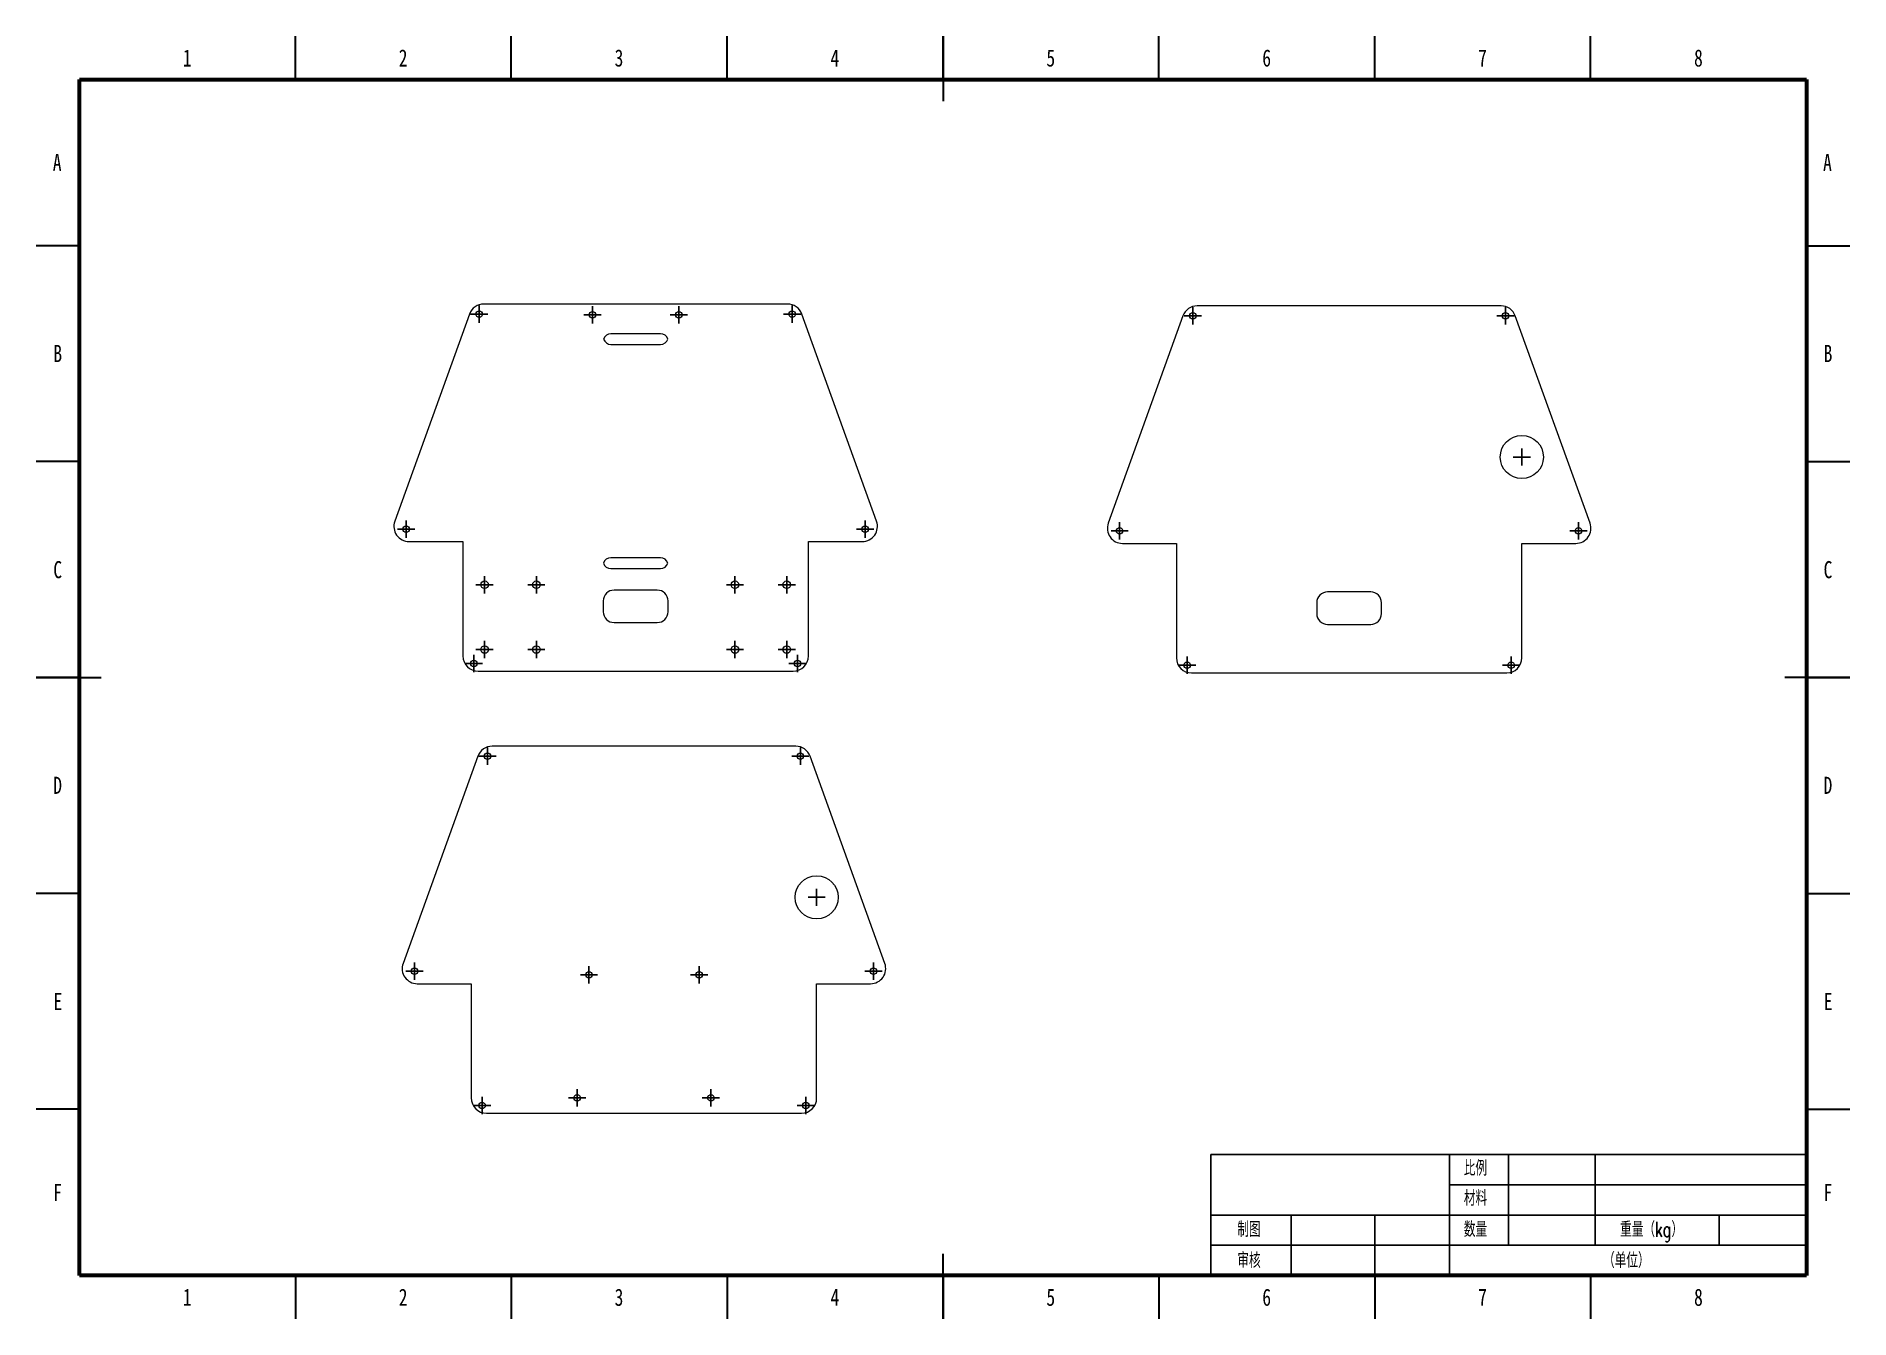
# Model space of a CAD drawing. Header units: millimetres. Extents: x 0 to 420, y 0 to 297.
import ezdxf

# ---------------------------------------------------------------- set-up
doc = ezdxf.new("R2010")
doc.units = ezdxf.units.MM
doc.layers.add('10', color=7, linetype='Continuous')
doc.styles.add('SLDTEXTSTYLE0', font='TXT', dxfattribs={"width": 0.75})
doc.styles.add('SLDTEXTSTYLE2', font='TXT', dxfattribs={"width": 0.7, "bigfont": 'bigfont'})

# ---------------------------------------------------------------- blocks, each defined once
blk = doc.blocks.new('SW_CENTERMARKSYMBOL_0')
at = {"layer": '10', "color": 0}
for p, q in [((-1.25, 0), (-2, 0)), ((0, 0), (-1.25, 0)), ((0, 1.25), (0, 2)), ((0, 0), (0, 1.25)), ((0, 0), (0, -1.25)), ((0, 0), (1.25, 0)), ((1.25, 0), (2, 0)), ((0, -1.25), (0, -2))]:
    blk.add_line(p, q, dxfattribs=at)
blk = doc.blocks.new('SW_CENTERMARKSYMBOL_1')
at = {"layer": '10', "color": 0}
for p, q in [((-1.25, 0), (-2, 0)), ((0, 0), (-1.25, 0)), ((0, 1.25), (0, 2)), ((0, 0), (0, 1.25)), ((0, 0), (0, -1.25)), ((0, 0), (1.25, 0)), ((1.25, 0), (2, 0)), ((0, -1.25), (0, -2))]:
    blk.add_line(p, q, dxfattribs=at)
blk = doc.blocks.new('SW_CENTERMARKSYMBOL_2')
at = {"layer": '10', "color": 0}
for p, q in [((-1.25, 0), (-2, 0)), ((0, 0), (-1.25, 0)), ((0, 1.25), (0, 2)), ((0, 0), (0, 1.25)), ((0, 0), (0, -1.25)), ((0, 0), (1.25, 0)), ((1.25, 0), (2, 0)), ((0, -1.25), (0, -2))]:
    blk.add_line(p, q, dxfattribs=at)
blk = doc.blocks.new('SW_CENTERMARKSYMBOL_3')
at = {"layer": '10', "color": 0}
for p, q in [((-1.25, 0), (-2, 0)), ((0, 0), (-1.25, 0)), ((0, 1.25), (0, 2)), ((0, 0), (0, 1.25)), ((0, 0), (0, -1.25)), ((0, 0), (1.25, 0)), ((1.25, 0), (2, 0)), ((0, -1.25), (0, -2))]:
    blk.add_line(p, q, dxfattribs=at)
blk = doc.blocks.new('SW_CENTERMARKSYMBOL_4')
at = {"layer": '10', "color": 0}
for p, q in [((-1.25, 0), (-2, 0)), ((0, 0), (-1.25, 0)), ((0, 1.25), (0, 2)), ((0, 0), (0, 1.25)), ((0, 0), (0, -1.25)), ((0, 0), (1.25, 0)), ((1.25, 0), (2, 0)), ((0, -1.25), (0, -2))]:
    blk.add_line(p, q, dxfattribs=at)
blk = doc.blocks.new('SW_CENTERMARKSYMBOL_5')
at = {"layer": '10', "color": 0}
for p, q in [((-1.25, 0), (-2, 0)), ((0, 0), (-1.25, 0)), ((0, 1.25), (0, 2)), ((0, 0), (0, 1.25)), ((0, 0), (0, -1.25)), ((0, 0), (1.25, 0)), ((1.25, 0), (2, 0)), ((0, -1.25), (0, -2))]:
    blk.add_line(p, q, dxfattribs=at)
blk = doc.blocks.new('SW_CENTERMARKSYMBOL_6')
at = {"layer": '10', "color": 0}
for p, q in [((-1.25, 0), (-2, 0)), ((0, 0), (-1.25, 0)), ((0, 1.25), (0, 2)), ((0, 0), (0, 1.25)), ((0, 0), (0, -1.25)), ((0, 0), (1.25, 0)), ((1.25, 0), (2, 0)), ((0, -1.25), (0, -2))]:
    blk.add_line(p, q, dxfattribs=at)
blk = doc.blocks.new('SW_CENTERMARKSYMBOL_7')
at = {"layer": '10', "color": 0}
for p, q in [((-1.25, 0), (-2, 0)), ((0, 0), (-1.25, 0)), ((0, 1.25), (0, 2)), ((0, 0), (0, 1.25)), ((0, 0), (0, -1.25)), ((0, 0), (1.25, 0)), ((1.25, 0), (2, 0)), ((0, -1.25), (0, -2))]:
    blk.add_line(p, q, dxfattribs=at)
blk = doc.blocks.new('SW_CENTERMARKSYMBOL_8')
at = {"layer": '10', "color": 0}
for p, q in [((-1.25, 0), (-2, 0)), ((0, 0), (-1.25, 0)), ((0, 1.25), (0, 2)), ((0, 0), (0, 1.25)), ((0, 0), (0, -1.25)), ((0, 0), (1.25, 0)), ((1.25, 0), (2, 0)), ((0, -1.25), (0, -2))]:
    blk.add_line(p, q, dxfattribs=at)
blk = doc.blocks.new('SW_CENTERMARKSYMBOL_9')
at = {"layer": '10', "color": 0}
for p, q in [((-1.25, 0), (-2, 0)), ((0, 0), (-1.25, 0)), ((0, 1.25), (0, 2)), ((0, 0), (0, 1.25)), ((0, 0), (0, -1.25)), ((0, 0), (1.25, 0)), ((1.25, 0), (2, 0)), ((0, -1.25), (0, -2))]:
    blk.add_line(p, q, dxfattribs=at)
blk = doc.blocks.new('SW_CENTERMARKSYMBOL_10')
at = {"layer": '10', "color": 0}
for p, q in [((-1.25, 0), (-2, 0)), ((0, 0), (-1.25, 0)), ((0, 1.25), (0, 2)), ((0, 0), (0, 1.25)), ((0, 0), (0, -1.25)), ((0, 0), (1.25, 0)), ((1.25, 0), (2, 0)), ((0, -1.25), (0, -2))]:
    blk.add_line(p, q, dxfattribs=at)
blk = doc.blocks.new('SW_CENTERMARKSYMBOL_11')
at = {"layer": '10', "color": 0}
for p, q in [((-1.25, 0), (-2, 0)), ((0, 0), (-1.25, 0)), ((0, 1.25), (0, 2)), ((0, 0), (0, 1.25)), ((0, 0), (0, -1.25)), ((0, 0), (1.25, 0)), ((1.25, 0), (2, 0)), ((0, -1.25), (0, -2))]:
    blk.add_line(p, q, dxfattribs=at)
blk = doc.blocks.new('SW_CENTERMARKSYMBOL_12')
at = {"layer": '10', "color": 0}
for p, q in [((-1.25, 0), (-2, 0)), ((0, 0), (-1.25, 0)), ((0, 1.25), (0, 2)), ((0, 0), (0, 1.25)), ((0, 0), (0, -1.25)), ((0, 0), (1.25, 0)), ((1.25, 0), (2, 0)), ((0, -1.25), (0, -2))]:
    blk.add_line(p, q, dxfattribs=at)
blk = doc.blocks.new('SW_CENTERMARKSYMBOL_13')
at = {"layer": '10', "color": 0}
for p, q in [((-1.25, 0), (-2, 0)), ((0, 0), (-1.25, 0)), ((0, 1.25), (0, 2)), ((0, 0), (0, 1.25)), ((0, 0), (0, -1.25)), ((0, 0), (1.25, 0)), ((1.25, 0), (2, 0)), ((0, -1.25), (0, -2))]:
    blk.add_line(p, q, dxfattribs=at)
blk = doc.blocks.new('SW_CENTERMARKSYMBOL_14')
at = {"layer": '10', "color": 0}
for p, q in [((-1.25, 0), (-2, 0)), ((0, 0), (-1.25, 0)), ((0, 1.25), (0, 2)), ((0, 0), (0, 1.25)), ((0, 0), (0, -1.25)), ((0, 0), (1.25, 0)), ((1.25, 0), (2, 0)), ((0, -1.25), (0, -2))]:
    blk.add_line(p, q, dxfattribs=at)
blk = doc.blocks.new('SW_CENTERMARKSYMBOL_15')
at = {"layer": '10', "color": 0}
for p, q in [((-1.25, 0), (-2, 0)), ((0, 0), (-1.25, 0)), ((0, 1.25), (0, 2)), ((0, 0), (0, 1.25)), ((0, 0), (0, -1.25)), ((0, 0), (1.25, 0)), ((1.25, 0), (2, 0)), ((0, -1.25), (0, -2))]:
    blk.add_line(p, q, dxfattribs=at)

msp = doc.modelspace()

# ---------------------------------------------------------------- linework, layer by layer
at = {"color": 7, "linetype": 'Continuous', "lineweight": 30}
for p, q in [((60, 287), (60, 297)), ((110, 287), (110, 297)), ((160, 287), (160, 297)), ((210, 297), (210, 282)), ((210, 287), (210, 297)), ((260, 287), (260, 297)), ((310, 287), (310, 297)), ((360, 287), (360, 297)), ((10, 248.5), (0, 248.5)), ((410, 248.5), (420, 248.5)), ((10, 198.5), (0, 198.5)), ((410, 198.5), (420, 198.5)), ((0, 148.5), (15, 148.5)), ((10, 148.5), (0, 148.5)), ((420, 148.5), (405, 148.5)), ((410, 148.5), (420, 148.5)), ((10, 98.5), (0, 98.5)), ((410, 98.5), (420, 98.5)), ((10, 48.5), (0, 48.5)), ((410, 48.5), (420, 48.5)), ((210, 0), (210, 15)), ((60, 10), (60, 0)), ((110, 10), (110, 0)), ((160, 10), (160, 0)), ((210, 10), (210, 0)), ((260, 10), (260, 0)), ((310, 10), (310, 0)), ((360, 10), (360, 0))]:
    msp.add_line(p, q, dxfattribs=at)
at = {"color": 7, "linetype": 'Continuous', "lineweight": 60}
for p, q in [((10, 10), (10, 287)), ((10, 287), (410, 287)), ((410, 287), (410, 10)), ((410, 10), (10, 10))]:
    msp.add_line(p, q, dxfattribs=at)
at = {"color": 7, "linetype": 'Continuous', "lineweight": 15}
for p, q in [((100.35, 232.67), (83.03, 184.67)), ((174, 234.98), (103.64, 234.98)), ((194.61, 184.67), (177.3, 232.67)), ((265.58, 232.25), (248.26, 184.25)), ((339.24, 234.56), (268.87, 234.56)), ((359.85, 184.25), (342.53, 232.25)), ((144.58, 228.12), (133.08, 228.12)), ((133.08, 225.62), (144.58, 225.62)), ((86.32, 179.98), (98.82, 179.98)), ((98.82, 179.98), (98.82, 153.48)), ((178.82, 179.98), (191.32, 179.98)), ((178.82, 153.48), (178.82, 179.98)), ((251.56, 179.56), (264.06, 179.56)), ((264.06, 179.56), (264.06, 153.06)), ((344.06, 179.56), (356.56, 179.56)), ((344.06, 153.06), (344.06, 179.56)), ((144.57, 176.23), (133.07, 176.23)), ((133.07, 173.73), (144.57, 173.73)), ((143.82, 168.73), (133.82, 168.73)), ((309.06, 168.31), (299.06, 168.31)), ((131.32, 166.23), (131.32, 163.73)), ((146.32, 163.73), (146.32, 166.23)), ((296.56, 165.81), (296.56, 163.31)), ((311.56, 163.31), (311.56, 165.81)), ((133.82, 161.23), (143.82, 161.23)), ((299.06, 160.81), (309.06, 160.81)), ((102.32, 149.98), (175.32, 149.98)), ((267.56, 149.56), (340.56, 149.56)), ((102.25, 130.25), (84.94, 82.28)), ((175.88, 132.59), (105.59, 132.59)), ((196.53, 82.28), (179.22, 130.25)), ((88.24, 77.59), (100.74, 77.59)), ((100.74, 77.59), (100.74, 51.14)), ((180.74, 77.59), (193.24, 77.59)), ((180.74, 51.09), (180.74, 77.59)), ((104.28, 47.59), (177.24, 47.59))]:
    msp.add_line(p, q, dxfattribs=at)
for centre, radius in [((102.6, 232.67), 0.75), ((128.82, 232.48), 0.75), ((148.82, 232.48), 0.75), ((175.04, 232.67), 0.75), ((267.84, 232.25), 0.75), ((340.28, 232.25), 0.75), ((344.06, 199.56), 5), ((85.68, 182.86), 0.75), ((191.97, 182.86), 0.75), ((250.91, 182.44), 0.75), ((357.2, 182.44), 0.75), ((103.82, 169.98), 0.875), ((115.82, 169.98), 0.875), ((161.82, 169.98), 0.875), ((173.82, 169.98), 0.875), ((103.82, 154.98), 0.875), ((115.82, 154.98), 0.875), ((161.82, 154.98), 0.875), ((173.82, 154.98), 0.875), ((101.32, 151.76), 0.75), ((176.32, 151.76), 0.75), ((266.56, 151.33), 0.75), ((341.56, 151.33), 0.75), ((104.52, 130.28), 0.75), ((176.96, 130.28), 0.75), ((180.74, 97.59), 5), ((87.59, 80.47), 0.75), ((128.01, 79.63), 0.75), ((153.51, 79.63), 0.75), ((193.88, 80.47), 0.75), ((125.26, 51.13), 0.75), ((156.26, 51.13), 0.75), ((103.24, 49.37), 0.75), ((178.24, 49.37), 0.75)]:
    msp.add_circle(centre, radius, dxfattribs=at)
for centre, radius, start, end in [((103.64, 231.48), 3.5, 90, 160.1604), ((174, 231.48), 3.5, 19.8396, 90), ((268.87, 231.06), 3.5, 90, 160.1604), ((339.24, 231.06), 3.5, 19.8396, 90), ((133.08, 226.37), 1.75, 90, 163.3985), ((133.08, 227.37), 1.75, 196.6015, 270), ((144.58, 226.37), 1.75, 16.6015, 90), ((144.58, 227.37), 1.75, 270, 343.3985), ((86.32, 183.48), 3.5, 160.1604, 270), ((191.32, 183.48), 3.5, 270, 19.8396), ((251.56, 183.06), 3.5, 160.1604, 270), ((356.56, 183.06), 3.5, 270, 19.8396), ((133.07, 174.48), 1.75, 90, 163.3985), ((133.07, 175.48), 1.75, 196.6015, 270), ((144.57, 174.48), 1.75, 16.6015, 90), ((144.57, 175.48), 1.75, 270, 343.3985), ((133.82, 166.23), 2.5, 90, 180), ((143.82, 166.23), 2.5, 0, 90), ((299.06, 165.81), 2.5, 90, 180), ((309.06, 165.81), 2.5, 0, 90), ((133.82, 163.73), 2.5, 180, 270), ((143.82, 163.73), 2.5, 270, 0), ((299.06, 163.31), 2.5, 180, 270), ((309.06, 163.31), 2.5, 270, 0), ((102.32, 153.48), 3.5, 180, 270), ((175.32, 153.48), 3.5, 270, 0), ((267.56, 153.06), 3.5, 180, 270), ((340.56, 153.06), 3.5, 270, 0), ((105.59, 129.05), 3.55, 90, 160.1604), ((175.88, 129.05), 3.55, 19.8396, 90), ((88.24, 81.09), 3.5, 160.1604, 270), ((193.24, 81.09), 3.5, 270, 19.8396), ((104.28, 51.14), 3.55, 180, 270), ((177.24, 51.09), 3.5, 270, 0)]:
    msp.add_arc(centre, radius, start, end, dxfattribs=at)
at = {"layer": '10'}
for p, q in [((410, 10), (410, 129)), ((327.27, 38), (272, 38)), ((272, 38), (272, 10)), ((327.27, 38), (410, 38)), ((327.27, 38), (327.27, 10)), ((341, 38), (341, 17)), ((361.02, 38), (361.02, 17)), ((327.27, 31), (410, 31)), ((272, 24), (410, 24)), ((272, 10), (272, 21.86)), ((290.67, 24), (290.67, 10)), ((310, 24), (310, 10)), ((389.75, 24), (389.75, 17)), ((272, 10), (272, 17)), ((272, 17), (410, 17))]:
    msp.add_line(p, q, dxfattribs=at)

# ---------------------------------------------------------------- block references
for name, p in [('SW_CENTERMARKSYMBOL_14', (102.6, 232.67)), ('SW_CENTERMARKSYMBOL_10', (128.82, 232.48)), ('SW_CENTERMARKSYMBOL_11', (148.82, 232.48)), ('SW_CENTERMARKSYMBOL_13', (175.04, 232.67)), ('SW_CENTERMARKSYMBOL_5', (267.84, 232.25)), ('SW_CENTERMARKSYMBOL_4', (340.28, 232.25)), ('SW_CENTERMARKSYMBOL_0', (344.06, 199.56)), ('SW_CENTERMARKSYMBOL_9', (85.68, 182.86)), ('SW_CENTERMARKSYMBOL_12', (191.97, 182.86)), ('SW_CENTERMARKSYMBOL_2', (250.91, 182.44)), ('SW_CENTERMARKSYMBOL_3', (357.2, 182.44)), ('SW_CENTERMARKSYMBOL_1', (103.82, 169.98)), ('SW_CENTERMARKSYMBOL_2', (115.82, 169.98)), ('SW_CENTERMARKSYMBOL_5', (161.82, 169.98)), ('SW_CENTERMARKSYMBOL_6', (173.82, 169.98)), ('SW_CENTERMARKSYMBOL_0', (103.82, 154.98)), ('SW_CENTERMARKSYMBOL_3', (115.82, 154.98)), ('SW_CENTERMARKSYMBOL_4', (161.82, 154.98)), ('SW_CENTERMARKSYMBOL_7', (173.82, 154.98)), ('SW_CENTERMARKSYMBOL_8', (101.32, 151.76)), ('SW_CENTERMARKSYMBOL_15', (176.32, 151.76)), ('SW_CENTERMARKSYMBOL_1', (266.56, 151.33)), ('SW_CENTERMARKSYMBOL_6', (341.56, 151.33)), ('SW_CENTERMARKSYMBOL_8', (104.52, 130.28)), ('SW_CENTERMARKSYMBOL_7', (176.96, 130.28)), ('SW_CENTERMARKSYMBOL_10', (180.74, 97.59)), ('SW_CENTERMARKSYMBOL_5', (87.59, 80.47)), ('SW_CENTERMARKSYMBOL_2', (128.01, 79.63)), ('SW_CENTERMARKSYMBOL_3', (153.51, 79.63)), ('SW_CENTERMARKSYMBOL_6', (193.88, 80.47)), ('SW_CENTERMARKSYMBOL_4', (103.24, 49.37)), ('SW_CENTERMARKSYMBOL_0', (125.26, 51.13)), ('SW_CENTERMARKSYMBOL_1', (156.26, 51.13)), ('SW_CENTERMARKSYMBOL_9', (178.24, 49.37))]:
    msp.add_blockref(name, p, dxfattribs=at)

# ---------------------------------------------------------------- texts
at = {"color": 7, "linetype": 'Continuous', "lineweight": 0, "char_height": 3.97, "attachment_point": 2, "style": 'SLDTEXTSTYLE0'}
for s, insert in [('1', (34.96, 293.96)), ('2', (84.96, 293.96)), ('3', (134.96, 293.96)), ('4', (184.96, 293.96)), ('5', (234.96, 293.96)), ('6', (284.96, 293.96)), ('7', (334.96, 293.96)), ('8', (384.96, 293.96)), ('A', (4.84, 269.77)), ('A', (414.84, 269.77)), ('B', (4.97, 225.52)), ('B', (414.97, 225.52)), ('C', (4.96, 175.46)), ('C', (414.96, 175.46)), ('D', (4.95, 125.52)), ('D', (414.95, 125.52)), ('E', (5.01, 75.46)), ('E', (415.01, 75.46)), ('F', (4.96, 31.21)), ('F', (414.96, 31.21)), ('1', (34.96, 6.96)), ('2', (84.96, 6.96)), ('3', (134.96, 6.96)), ('4', (184.96, 6.96)), ('5', (234.96, 6.96)), ('6', (284.96, 6.96)), ('7', (334.96, 6.96)), ('8', (384.96, 6.96))]:
    msp.add_mtext(s, dxfattribs=dict(at, insert=insert))
at = {"layer": '10', "char_height": 3.5, "attachment_point": 1, "style": 'SLDTEXTSTYLE2'}
for s, insert in [('比例', (330.63, 36.61)), ('材料', (330.63, 29.66)), ('制图', (278.17, 22.44)), ('数量', (330.63, 22.44)), ('重量（kg）', (366.83, 22.44)), ('审核', (278.17, 15.28)), ('（单位）', (362.88, 15.28))]:
    msp.add_mtext(s, dxfattribs=dict(at, insert=insert))

doc.saveas('drawing.dxf')
